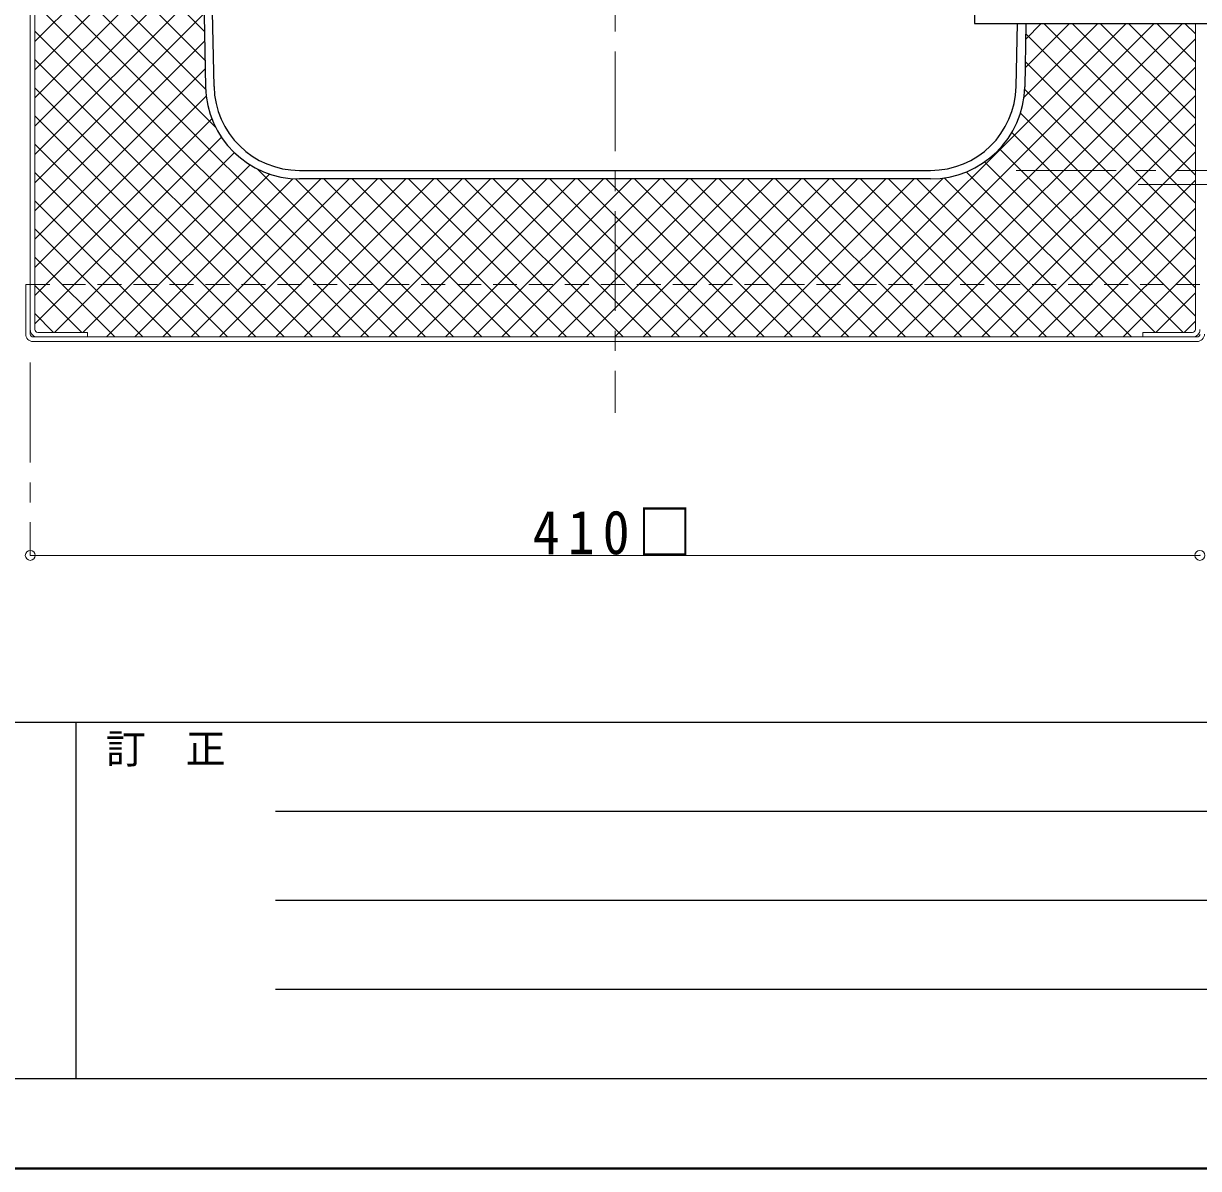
# Model space of a CAD drawing. Units: millimetres at full size, sheet at 1:7; details may follow other scales. Extents: x -1443 to 1392, y -927 to 1040.
# Drawn here: x -832.4 to -420.5, y -926.6 to -525.1 of the extents above; entities that cross this region are included whole.
import ezdxf
from ezdxf.enums import TextEntityAlignment as Align

# ---------------------------------------------------------------- set-up
doc = ezdxf.new("R2010")
doc.units = ezdxf.units.MM
doc.header["$LTSCALE"] = 7
doc.header["$PDMODE"] = 32
doc.header["$PDSIZE"] = 3.5
doc.linetypes.add('CHAIN1', pattern=[8, 5, -1, 1, -1])
doc.linetypes.add('DASHED1', pattern=[1.8, 1.2, -0.6])
doc.layers.add('0-0_ﾚｲﾔ1', color=4, linetype='Continuous', lineweight=9)
doc.styles.add('ＭＳ ゴシック', font='')
doc.styles.get('ＭＳ ゴシック').set_extended_font_data('MS Gothic')

msp = doc.modelspace()

# ---------------------------------------------------------------- linework, layer by layer
at = {"layer": '0-0_ﾚｲﾔ1', "linetype": 'CHAIN1'}
for p, q in [((-625.004, 81.141), (-625.004, -661.609)), ((-484.41, -576.609), (319.996, -576.609)), ((-441.604, -581.609), (-398.404, -581.609)), ((-830.004, -644.009), (-830.004, -711.609))]:
    msp.add_line(p, q, dxfattribs=at)
at = {"layer": '0-0_ﾚｲﾔ1', "color": 5, "lineweight": 25}
for p, q in [((-765.592, -547.209), (-774.906, -81.509)), ((-776.005, -176.609), (-768.592, -547.269)), ((-498.977, -521.609), (-498.977, -525.109)), ((-498.977, -525.109), (-416.977, -525.109)), ((-484.416, -547.209), (-483.974, -525.109)), ((-480.974, -525.109), (-481.417, -547.269)), ((-735.598, -576.609), (-514.41, -576.609)), ((-514.41, -579.609), (-735.598, -579.609))]:
    msp.add_line(p, q, dxfattribs=at)
at = {"layer": '0-0_ﾚｲﾔ1', "color": 7, "lineweight": 18}
for p, q in [((-830.004, -84.809), (-830.004, -634.009)), ((-828.404, -632.409), (-828.404, -84.809)), ((-421.604, -632.409), (-421.604, -525.109)), ((-831.604, -634.009), (-831.604, -616.609)), ((-830.004, -616.609), (-831.604, -616.609)), ((-440.004, -633.409), (-422.604, -633.409)), ((-440.004, -633.409), (-440.004, -635.009)), ((-829.004, -635.009), (-421.004, -635.009)), ((-829.004, -636.609), (-421.004, -636.609))]:
    msp.add_line(p, q, dxfattribs=at)
at = {"layer": '0-0_ﾚｲﾔ1'}
for p, q in [((-828.404, -468.43), (-768.98, -527.854)), ((-828.404, -531.419), (-770.075, -473.09)), ((-828.404, -478.329), (-768.778, -537.955)), ((-828.404, -541.319), (-769.881, -482.796)), ((-828.404, -488.229), (-768.566, -548.067)), ((-828.404, -551.218), (-769.687, -492.501)), ((-828.404, -498.128), (-765.063, -561.469)), ((-828.404, -561.118), (-769.493, -502.207)), ((-828.404, -508.028), (-701.423, -635.009)), ((-828.404, -571.017), (-769.299, -511.912)), ((-828.404, -517.927), (-711.322, -635.009)), ((-828.404, -580.917), (-769.105, -521.617)), ((-555.813, -635.009), (-445.913, -525.109)), ((-545.914, -635.009), (-436.014, -525.109)), ((-536.014, -635.009), (-426.114, -525.109)), ((-481.704, -551), (-455.813, -525.109)), ((-481.285, -540.682), (-465.712, -525.109)), ((-481.083, -530.581), (-475.612, -525.109)), ((-474.74, -525.109), (-421.604, -578.245)), ((-464.84, -525.109), (-421.604, -568.345)), ((-454.941, -525.109), (-421.604, -558.446)), ((-445.041, -525.109), (-421.604, -548.546)), ((-435.142, -525.109), (-421.604, -538.647)), ((-425.242, -525.109), (-421.604, -528.747)), ((-828.404, -527.827), (-721.222, -635.009)), ((-828.404, -590.816), (-768.911, -531.323)), ((-526.115, -635.009), (-421.604, -530.499)), ((-481.046, -528.703), (-421.604, -588.144)), ((-828.404, -537.726), (-731.121, -635.009)), ((-481.24, -538.408), (-421.604, -598.044)), ((-828.404, -600.716), (-768.716, -541.028)), ((-516.215, -635.009), (-421.604, -540.398)), ((-828.404, -547.626), (-741.021, -635.009)), ((-828.404, -610.615), (-768.36, -550.571)), ((-506.316, -635.009), (-421.604, -550.298)), ((-481.444, -548.103), (-421.604, -607.943)), ((-828.404, -557.525), (-750.92, -635.009)), ((-828.404, -620.515), (-766.384, -558.494)), ((-482.932, -556.515), (-421.604, -617.843)), ((-496.416, -635.009), (-421.604, -560.197)), ((-485.981, -563.365), (-421.604, -627.742)), ((-828.404, -630.414), (-762.995, -565.005)), ((-828.404, -567.425), (-760.82, -635.009)), ((-821.499, -633.409), (-758.479, -570.389)), ((-490.206, -569.04), (-425.837, -633.409)), ((-486.517, -635.009), (-421.604, -570.097)), ((-811.6, -633.409), (-752.9, -574.71)), ((-750.458, -576.074), (-691.523, -635.009)), ((-495.495, -573.65), (-435.736, -633.409)), ((-828.404, -577.324), (-770.719, -635.009)), ((-803.3, -635.009), (-746.163, -577.872)), ((-793.401, -635.009), (-737.919, -579.527)), ((-783.502, -635.009), (-728.102, -579.609)), ((-773.602, -635.009), (-718.202, -579.609)), ((-763.703, -635.009), (-708.303, -579.609)), ((-753.803, -635.009), (-698.403, -579.609)), ((-743.904, -635.009), (-688.504, -579.609)), ((-737.056, -579.577), (-681.624, -635.009)), ((-734.004, -635.009), (-678.604, -579.609)), ((-727.124, -579.609), (-671.724, -635.009)), ((-724.105, -635.009), (-668.705, -579.609)), ((-717.225, -579.609), (-661.825, -635.009)), ((-714.205, -635.009), (-658.805, -579.609)), ((-707.325, -579.609), (-651.925, -635.009)), ((-704.306, -635.009), (-648.906, -579.609)), ((-697.426, -579.609), (-642.026, -635.009)), ((-694.406, -635.009), (-639.006, -579.609)), ((-687.526, -579.609), (-632.126, -635.009)), ((-684.507, -635.009), (-629.107, -579.609)), ((-677.627, -579.609), (-622.227, -635.009)), ((-674.607, -635.009), (-619.207, -579.609)), ((-667.727, -579.609), (-612.327, -635.009)), ((-664.708, -635.009), (-609.308, -579.609)), ((-657.828, -579.609), (-602.428, -635.009)), ((-654.808, -635.009), (-599.408, -579.609)), ((-647.928, -579.609), (-592.528, -635.009)), ((-644.909, -635.009), (-589.509, -579.609)), ((-638.029, -579.609), (-582.629, -635.009)), ((-635.009, -635.009), (-579.609, -579.609)), ((-628.129, -579.609), (-572.729, -635.009)), ((-625.11, -635.009), (-569.71, -579.609)), ((-618.23, -579.609), (-562.83, -635.009)), ((-615.21, -635.009), (-559.81, -579.609)), ((-608.33, -579.609), (-552.93, -635.009)), ((-605.311, -635.009), (-549.911, -579.609)), ((-598.431, -579.609), (-543.031, -635.009)), ((-595.411, -635.009), (-540.011, -579.609)), ((-588.531, -579.609), (-533.131, -635.009)), ((-585.512, -635.009), (-530.112, -579.609)), ((-578.632, -579.609), (-523.232, -635.009)), ((-575.612, -635.009), (-520.212, -579.609)), ((-568.732, -579.609), (-513.332, -635.009)), ((-565.713, -635.009), (-510.019, -579.316)), ((-558.833, -579.609), (-503.433, -635.009)), ((-548.933, -579.609), (-493.533, -635.009)), ((-539.034, -579.609), (-483.634, -635.009)), ((-529.134, -579.609), (-473.734, -635.009)), ((-519.235, -579.609), (-463.835, -635.009)), ((-509.677, -579.268), (-453.935, -635.009)), ((-501.899, -577.146), (-444.036, -635.009)), ((-476.617, -635.009), (-421.604, -579.996)), ((-828.404, -587.224), (-780.619, -635.009)), ((-466.718, -635.009), (-421.604, -589.896)), ((-828.404, -597.123), (-790.518, -635.009)), ((-456.818, -635.009), (-421.604, -599.795)), ((-828.404, -607.023), (-800.418, -635.009)), ((-446.919, -635.009), (-421.604, -609.695)), ((-828.404, -616.922), (-811.917, -633.409)), ((-435.419, -633.409), (-421.604, -619.594)), ((-828.404, -626.822), (-821.817, -633.409)), ((-425.52, -633.409), (-421.604, -629.494)), ((-830.004, -711.609), (-420.004, -711.609))]:
    msp.add_line(p, q, dxfattribs=at)
at = {"layer": '0-0_ﾚｲﾔ1', "linetype": 'DASHED1'}
msp.add_line((-420.004, -616.609), (-830.004, -616.609), dxfattribs=at)
at = {"layer": '0-0_ﾚｲﾔ1', "color": 6, "lineweight": 25}
for p, q in [((-1411.004, -770.109), (1360.996, -770.109)), ((-814.004, -770.109), (-814.004, -895.109)), ((-744.004, -801.359), (-94.004, -801.359)), ((-94.004, -832.609), (-744.004, -832.609)), ((-94.004, -863.859), (-744.004, -863.859)), ((1360.996, -895.109), (-1411.004, -895.109))]:
    msp.add_line(p, q, dxfattribs=at)
at = {"layer": '0-0_ﾚｲﾔ1', "color": 1, "lineweight": 40}
msp.add_line((1392.496, -926.609), (-1442.504, -926.609), dxfattribs=at)
at = {"layer": '0-0_ﾚｲﾔ1', "color": 7, "lineweight": 18}
msp.add_lwpolyline([(-827.404, -633.409), (-810.004, -633.409), (-810.004, -635.009)], dxfattribs=at)
at = {"layer": '0-0_ﾚｲﾔ1', "color": 5, "lineweight": 25}
for centre, radius, start, end in [((-735.598, -546.609), 33, 181.14576, 270), ((-735.598, -546.609), 30, 181.14576, 270), ((-514.41, -546.609), 30, 270, 358.85424), ((-514.41, -546.609), 33, 270, 358.85424)]:
    msp.add_arc(centre, radius, start, end, dxfattribs=at)
at = {"layer": '0-0_ﾚｲﾔ1', "color": 7, "lineweight": 18}
for centre, radius, start, end in [((-829.004, -634.009), 2.6, 180, 270), ((-827.404, -632.409), 2.6, 180, 270), ((-829.004, -634.009), 1, 180, 270), ((-827.404, -632.409), 1, 180, 270), ((-422.604, -632.409), 2.6, 270, 0), ((-422.604, -632.409), 1, 270, 0), ((-421.004, -634.009), 2.6, 270, 0), ((-421.004, -634.009), 1, 270, 0)]:
    msp.add_arc(centre, radius, start, end, dxfattribs=at)
at = {"layer": '0-0_ﾚｲﾔ1'}
for p in [(-830.004, -711.609), (-420.004, -711.609)]:
    msp.add_point(p, dxfattribs=at)

# ---------------------------------------------------------------- texts
at = {"layer": '0-0_ﾚｲﾔ1', "color": 7, "style": 'ＭＳ ゴシック'}
msp.add_text('訂\u3000正', height=10.26, dxfattribs=at).set_placement((-803.504, -787.609), align=Align.BOTTOM_LEFT)
at = {"layer": '0-0_ﾚｲﾔ1', "color": 7, "insert": (-653.879, -711.609), "char_height": 15.4, "attachment_point": 7, "style": 'ＭＳ ゴシック'}
msp.add_mtext('\\T1.3;\\W0.9;410□', dxfattribs=at)

doc.saveas('drawing.dxf')
